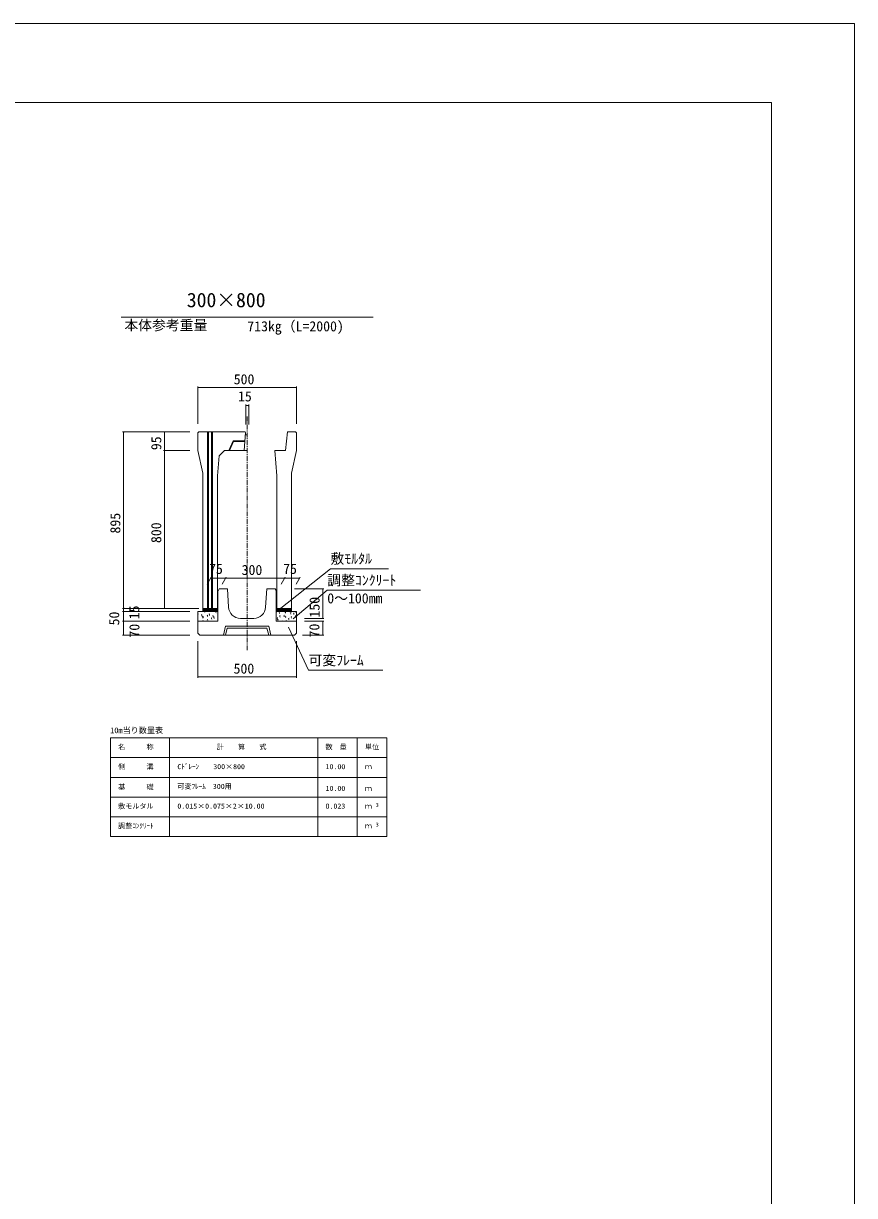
# Model space of a CAD drawing. Units: millimetres on the paper, scale 1:20. Extents: x 2 to 843, y -1 to 593.
# Drawn here: x 632.2 to 842.7, y 296.4 to 593.4 of the extents above; entities that cross this region are included whole.
import ezdxf
from ezdxf.enums import TextEntityAlignment as Align

# ---------------------------------------------------------------- set-up
doc = ezdxf.new("R2010")
doc.units = ezdxf.units.MM
doc.linetypes.add('USER1', pattern=[2, 1.25, -0.25, 0.25, -0.25])
for name, color, linetype, lineweight in [('0_2', 7, 'Continuous', 18), ('D-STR-DIM（寸法）', 7, 'Continuous', 18), ('D-STR-HTXT（旗揚げ）', 4, 'Continuous', 18), ('D-STR-STRn（構造物）', 5, 'Continuous', 18), ('D-STR-TXT（文字）', 7, 'Continuous', 18), ('D-STR（構造物外形線）', 1, 'Continuous', 18), ('D-TTL(外枠）', 2, 'Continuous', 18), ('DEFPOINTS_3', 8, 'Continuous', 18)]:
    doc.layers.add(name, color=color, linetype=linetype, lineweight=lineweight)
doc.styles.add('ＭＳ ゴシック', font='')
doc.styles.get('ＭＳ ゴシック').set_extended_font_data('MS Gothic')

msp = doc.modelspace()

# ---------------------------------------------------------------- linework, layer by layer
at = {"layer": '0_2'}
for p, q in [((676.375, 501.136), (676.525, 501.161)), ((676.525, 501.111), (676.375, 501.136)), ((701.225, 501.161), (701.375, 501.136)), ((701.375, 501.136), (701.225, 501.111)), ((688.488, 496.554), (688.638, 496.579)), ((688.638, 496.529), (688.488, 496.554)), ((689.112, 496.579), (689.262, 496.554)), ((689.262, 496.554), (689.112, 496.529)), ((657.541, 489.747), (657.566, 489.897)), ((657.566, 489.897), (657.591, 489.747)), ((667.901, 489.747), (667.926, 489.897)), ((667.926, 489.897), (667.951, 489.747)), ((667.926, 485.147), (667.901, 485.297)), ((667.901, 484.997), (667.926, 485.147)), ((667.951, 485.297), (667.926, 485.147)), ((667.926, 485.147), (667.951, 484.997)), ((679.631, 452.817), (679.781, 452.842)), ((679.781, 452.792), (679.631, 452.817)), ((683.218, 452.842), (683.368, 452.817)), ((683.368, 452.817), (683.218, 452.792)), ((683.368, 452.817), (683.518, 452.842)), ((683.518, 452.792), (683.368, 452.817)), ((698.231, 452.842), (698.381, 452.817)), ((698.381, 452.817), (698.231, 452.792)), ((698.381, 452.817), (698.531, 452.842)), ((698.531, 452.792), (698.381, 452.817)), ((701.981, 452.842), (702.131, 452.817)), ((702.131, 452.817), (701.981, 452.792)), ((707.999, 449.997), (708.024, 450.147)), ((708.024, 450.147), (708.049, 449.997)), ((657.528, 444.997), (657.553, 445.147)), ((657.553, 444.397), (657.528, 444.547)), ((657.528, 444.247), (657.553, 444.397)), ((657.566, 445.147), (657.541, 445.297)), ((657.553, 445.147), (657.578, 444.997)), ((657.578, 444.547), (657.553, 444.397)), ((657.553, 444.397), (657.578, 444.247)), ((657.591, 445.297), (657.566, 445.147)), ((667.926, 445.147), (667.901, 445.297)), ((667.951, 445.297), (667.926, 445.147)), ((708.024, 442.647), (707.999, 442.797)), ((708.049, 442.797), (708.024, 442.647)), ((657.553, 441.897), (657.528, 442.047)), ((657.528, 441.747), (657.553, 441.897)), ((657.578, 442.047), (657.553, 441.897)), ((657.553, 441.897), (657.578, 441.747)), ((707.999, 441.747), (708.024, 441.897)), ((708.024, 441.897), (708.049, 441.747)), ((657.553, 438.397), (657.528, 438.547)), ((657.578, 438.547), (657.553, 438.397)), ((708.024, 438.397), (707.999, 438.547)), ((708.049, 438.547), (708.024, 438.397)), ((676.337, 427.82), (676.487, 427.845)), ((676.487, 427.795), (676.337, 427.82)), ((701.187, 427.845), (701.337, 427.82)), ((701.337, 427.82), (701.187, 427.795))]:
    msp.add_line(p, q, dxfattribs=at)
at = {"layer": '0_2', "color": 9}
for p, q in [((676.375, 501.136), (676.395, 501.136)), ((701.375, 501.136), (701.355, 501.136)), ((688.488, 496.554), (688.508, 496.554)), ((689.262, 496.554), (689.242, 496.554)), ((657.566, 489.897), (657.566, 489.877)), ((667.926, 489.897), (667.926, 489.877)), ((667.926, 485.147), (667.926, 485.167)), ((667.926, 485.147), (667.926, 485.127)), ((679.631, 452.817), (679.651, 452.817)), ((683.368, 452.817), (683.348, 452.817)), ((683.368, 452.817), (683.388, 452.817)), ((698.381, 452.817), (698.361, 452.817)), ((698.381, 452.817), (698.401, 452.817)), ((702.131, 452.817), (702.111, 452.817)), ((708.024, 450.147), (708.024, 450.127)), ((657.553, 445.147), (657.553, 445.127)), ((657.553, 444.397), (657.553, 444.417)), ((657.553, 444.397), (657.553, 444.377)), ((657.566, 445.147), (657.566, 445.167)), ((667.926, 445.147), (667.926, 445.167)), ((708.024, 442.647), (708.024, 442.667)), ((657.553, 441.897), (657.553, 441.917)), ((657.553, 441.897), (657.553, 441.877)), ((708.024, 441.897), (708.024, 441.877)), ((657.553, 438.397), (657.553, 438.417)), ((708.024, 438.397), (708.024, 438.417)), ((676.337, 427.82), (676.357, 427.82)), ((701.337, 427.82), (701.317, 427.82))]:
    msp.add_line(p, q, dxfattribs=at)
at = {"layer": 'D-STR-DIM（寸法）'}
for p, q in [((676.375, 491.897), (676.375, 501.386)), ((676.395, 501.136), (701.355, 501.136)), ((701.375, 491.897), (701.375, 501.386)), ((688.488, 491.748), (688.488, 496.804)), ((689.242, 496.554), (688.508, 496.554)), ((689.262, 491.748), (689.262, 496.804)), ((674.362, 489.897), (657.316, 489.897)), ((657.566, 489.877), (657.566, 445.167)), ((674.362, 489.897), (667.676, 489.897)), ((667.926, 485.167), (667.926, 489.877)), ((674.362, 485.147), (667.676, 485.147)), ((674.362, 485.147), (667.676, 485.147)), ((667.926, 485.127), (667.926, 445.167)), ((678.754, 451.299), (679.775, 453.067)), ((679.651, 452.817), (683.348, 452.817)), ((682.491, 451.299), (683.512, 453.067)), ((682.491, 451.299), (683.512, 453.067)), ((683.388, 452.817), (698.361, 452.817)), ((697.504, 451.299), (698.525, 453.067)), ((697.504, 451.299), (698.525, 453.067)), ((698.401, 452.817), (702.111, 452.817)), ((701.254, 451.299), (702.275, 453.067)), ((700.849, 450.147), (708.274, 450.147)), ((708.024, 450.127), (708.024, 442.667)), ((676.603, 445.147), (657.303, 445.147)), ((674.337, 444.397), (657.303, 444.397)), ((674.337, 444.397), (657.303, 444.397)), ((675.599, 445.147), (657.316, 445.147)), ((657.553, 445.127), (657.553, 444.417)), ((657.553, 444.377), (657.553, 441.917)), ((675.599, 445.147), (667.676, 445.147)), ((703.337, 442.647), (708.274, 442.647)), ((674.337, 441.897), (657.303, 441.897)), ((674.337, 441.897), (657.303, 441.897)), ((657.553, 441.877), (657.553, 438.417)), ((703.337, 441.897), (708.274, 441.897)), ((708.024, 441.877), (708.024, 438.417)), ((674.337, 438.397), (657.303, 438.397)), ((676.337, 436.897), (676.337, 427.57)), ((701.337, 436.897), (701.337, 427.57)), ((702.837, 438.397), (708.274, 438.397)), ((676.357, 427.82), (701.317, 427.82))]:
    msp.add_line(p, q, dxfattribs=at)
at = {"layer": 'D-STR-HTXT（旗揚げ）'}
for p, q in [((656.945, 518.934), (720.729, 518.934)), ((696.927, 444.861), (709.962, 455.229)), ((724.623, 455.229), (709.962, 455.229)), ((700.498, 442.502), (709.143, 449.766)), ((732.742, 449.766), (709.143, 449.766)), ((699.306, 440.397), (704.39, 429.486)), ((723.253, 429.486), (704.39, 429.486)), ((654.222, 412.349), (724.222, 412.349)), ((654.222, 387.349), (654.222, 412.349)), ((669.222, 387.349), (669.222, 412.349)), ((706.722, 387.349), (706.722, 412.349)), ((716.722, 396.349), (716.722, 412.349)), ((716.722, 387.349), (716.722, 412.349)), ((724.222, 387.349), (724.222, 412.349)), ((654.222, 407.349), (724.222, 407.349)), ((654.222, 402.349), (724.222, 402.349)), ((654.222, 397.349), (724.222, 397.349)), ((654.222, 392.349), (724.222, 392.349)), ((654.222, 387.349), (724.222, 387.349))]:
    msp.add_line(p, q, dxfattribs=at)
at = {"layer": 'D-STR-STRn（構造物）', "color": 7, "linetype": 'USER1'}
msp.add_line((688.837, 493.765), (688.837, 434.56), dxfattribs=at)
at = {"layer": 'D-STR-STRn（構造物）'}
for p, q in [((676.337, 444.397), (681.462, 444.397)), ((676.337, 444.397), (676.337, 441.897)), ((676.345, 443.886), (676.485, 443.94)), ((676.345, 443.886), (676.445, 443.819)), ((676.405, 443.542), (676.446, 443.663)), ((677.304, 443.506), (677.401, 443.621)), ((677.304, 443.506), (677.424, 443.495)), ((677.385, 443.217), (677.362, 443.342)), ((677.539, 443.081), (677.679, 443.135)), ((677.539, 443.081), (677.639, 443.014)), ((677.599, 444.397), (677.599, 445.147)), ((677.599, 445.109), (677.638, 445.147)), ((677.599, 444.932), (677.815, 445.147)), ((677.599, 444.755), (677.992, 445.147)), ((677.599, 444.578), (678.169, 445.147)), ((677.599, 444.402), (678.345, 445.147)), ((677.599, 442.737), (677.64, 442.858)), ((677.603, 442.989), (677.759, 443.152)), ((677.603, 442.99), (677.781, 442.962)), ((677.739, 442.739), (677.716, 442.929)), ((677.772, 444.397), (678.522, 445.147)), ((677.949, 444.397), (678.699, 445.147)), ((678.086, 444.187), (678.126, 444.308)), ((678.126, 444.397), (678.876, 445.147)), ((678.302, 444.397), (679.052, 445.147)), ((678.479, 444.397), (679.229, 445.147)), ((678.656, 444.397), (679.406, 445.147)), ((678.739, 443.38), (678.835, 443.495)), ((678.739, 443.38), (678.858, 443.37)), ((678.82, 443.091), (678.797, 443.217)), ((678.833, 444.397), (679.583, 445.147)), ((679.01, 444.397), (679.76, 445.147)), ((679.186, 444.397), (679.936, 445.147)), ((679.219, 443.726), (679.36, 443.78)), ((679.22, 443.726), (679.319, 443.659)), ((679.28, 443.382), (679.32, 443.503)), ((679.363, 444.397), (680.113, 445.147)), ((679.54, 444.397), (680.29, 445.147)), ((679.717, 444.397), (680.467, 445.147)), ((679.737, 442.658), (679.893, 442.821)), ((679.737, 442.658), (679.915, 442.631)), ((679.873, 442.408), (679.851, 442.598)), ((679.893, 444.397), (680.643, 445.147)), ((680.07, 444.397), (680.82, 445.147)), ((680.173, 443.255), (680.27, 443.37)), ((680.173, 443.255), (680.293, 443.244)), ((680.254, 442.966), (680.231, 443.091)), ((680.247, 444.397), (680.997, 445.147)), ((680.413, 442.921), (680.553, 442.975)), ((680.413, 442.921), (680.513, 442.854)), ((680.424, 444.397), (681.174, 445.147)), ((680.473, 442.577), (680.514, 442.697)), ((680.6, 444.397), (681.35, 445.147)), ((680.777, 444.397), (681.462, 445.082)), ((680.9, 444.371), (680.968, 444.397)), ((680.9, 444.371), (681, 444.304)), ((680.954, 444.397), (681.462, 444.905)), ((680.96, 444.027), (681.001, 444.148)), ((681.131, 444.397), (681.462, 444.728)), ((681.308, 444.397), (681.462, 444.552)), ((681.411, 444.345), (681.401, 444.397)), ((696.212, 444.983), (696.377, 445.147)), ((696.212, 444.806), (696.553, 445.147)), ((696.212, 444.629), (696.73, 445.147)), ((696.212, 444.452), (696.907, 445.147)), ((701.337, 444.397), (696.212, 444.397)), ((696.334, 444.397), (697.084, 445.147)), ((696.419, 444.318), (696.409, 444.397)), ((696.465, 442.765), (696.605, 442.819)), ((696.465, 442.765), (696.565, 442.698)), ((696.51, 444.397), (697.26, 445.147)), ((696.525, 442.421), (696.566, 442.542)), ((696.687, 444.397), (697.437, 445.147)), ((696.864, 444.397), (697.614, 445.147)), ((696.952, 444.215), (697.092, 444.269)), ((696.952, 444.216), (697.051, 444.148)), ((697.012, 443.871), (697.052, 443.992)), ((697.041, 444.397), (697.791, 445.147)), ((697.11, 443.253), (697.207, 443.368)), ((697.11, 443.253), (697.23, 443.243)), ((697.191, 442.964), (697.168, 443.09)), ((697.217, 444.397), (697.967, 445.147)), ((697.394, 444.397), (698.144, 445.147)), ((697.571, 444.397), (698.321, 445.147)), ((697.748, 444.397), (698.498, 445.147)), ((697.925, 444.397), (698.675, 445.147)), ((698.101, 444.397), (698.851, 445.147)), ((698.145, 443.41), (698.286, 443.464)), ((698.146, 443.41), (698.245, 443.343)), ((698.206, 443.066), (698.246, 443.187)), ((698.278, 444.397), (699.028, 445.147)), ((698.348, 444.343), (698.338, 444.397)), ((698.417, 444.238), (698.571, 444.397)), ((698.417, 444.238), (698.595, 444.21)), ((698.455, 444.397), (699.205, 445.147)), ((698.553, 443.987), (698.531, 444.177)), ((698.545, 443.128), (698.641, 443.243)), ((698.545, 443.128), (698.664, 443.117)), ((698.625, 442.839), (698.602, 442.964)), ((698.632, 444.397), (699.382, 445.147)), ((698.808, 444.397), (699.558, 445.147)), ((698.985, 444.397), (699.735, 445.147)), ((699.162, 444.397), (699.912, 445.147)), ((699.339, 444.397), (700.074, 445.133)), ((699.339, 442.605), (699.479, 442.659)), ((699.339, 442.605), (699.439, 442.538)), ((699.516, 444.397), (700.074, 444.956)), ((699.692, 444.397), (700.074, 444.779)), ((699.782, 444.218), (699.759, 444.343)), ((699.826, 444.055), (699.966, 444.109)), ((699.826, 444.055), (699.926, 443.988)), ((699.869, 444.397), (700.074, 444.602)), ((699.886, 443.711), (699.927, 443.832)), ((699.979, 443.002), (700.076, 443.117)), ((699.979, 443.002), (700.099, 442.992)), ((700.06, 442.713), (700.037, 442.839)), ((700.046, 444.397), (700.074, 444.426)), ((700.074, 444.397), (700.074, 445.147)), ((700.552, 443.907), (700.708, 444.069)), ((700.552, 443.907), (700.73, 443.879)), ((700.688, 443.656), (700.665, 443.846)), ((701.02, 443.25), (701.16, 443.304)), ((701.02, 443.25), (701.119, 443.183)), ((701.08, 442.906), (701.12, 443.026)), ((701.136, 444.381), (701.15, 444.397)), ((701.136, 444.381), (701.256, 444.371)), ((701.217, 444.092), (701.194, 444.217)), ((701.337, 444.397), (701.337, 441.897)), ((677.582, 442.001), (677.678, 442.116)), ((677.582, 442.002), (677.701, 441.991)), ((678.733, 442.276), (678.873, 442.33)), ((678.733, 442.276), (678.832, 442.209)), ((678.793, 441.932), (678.834, 442.052)), ((679.034, 441.897), (679.113, 441.991)), ((696.548, 442.289), (696.704, 442.452)), ((696.548, 442.289), (696.726, 442.262)), ((696.684, 442.039), (696.662, 442.229)), ((697.659, 441.96), (697.799, 442.014)), ((697.659, 441.96), (697.752, 441.897)), ((698.683, 441.958), (698.838, 442.121)), ((698.683, 441.958), (698.86, 441.931)), ((698.796, 441.897), (698.796, 441.898)), ((699.399, 442.261), (699.44, 442.381))]:
    msp.add_line(p, q, dxfattribs=at)
at = {"layer": 'D-STR-TXT（文字）', "color": 5}
for p, q in [((681.349, 445.147), (681.462, 445.147)), ((696.349, 445.147), (696.212, 445.147))]:
    msp.add_line(p, q, dxfattribs=at)
at = {"layer": 'D-STR（構造物外形線）'}
for p, q in [((676.349, 489.647), (676.599, 489.897)), ((676.349, 489.647), (676.349, 485.147)), ((688.324, 489.897), (676.599, 489.897)), ((678.849, 445.147), (678.849, 489.897)), ((679.099, 489.897), (679.099, 445.147)), ((679.849, 489.897), (679.849, 445.147)), ((680.099, 445.147), (680.099, 489.897)), ((685.299, 487.647), (684.199, 485.147)), ((685.397, 487.497), (684.363, 485.147)), ((688.297, 487.647), (685.299, 487.647)), ((688.285, 487.497), (685.397, 487.497)), ((688.463, 489.748), (688.099, 485.147)), ((688.324, 489.897), (688.463, 489.748)), ((688.415, 489.147), (688.837, 489.147)), ((698.587, 485.147), (699.087, 489.897)), ((699.087, 489.897), (701.099, 489.897)), ((701.099, 489.897), (701.349, 489.647)), ((701.349, 489.647), (701.349, 485.147)), ((676.349, 485.147), (677.599, 479.433)), ((683.099, 485.147), (681.749, 483.797)), ((688.837, 485.147), (683.099, 485.147)), ((695.829, 485.145), (696.337, 478.797)), ((698.587, 485.147), (695.862, 485.147)), ((701.349, 485.147), (700.099, 479.433)), ((681.749, 483.797), (681.349, 478.797)), ((677.599, 479.433), (677.599, 445.147)), ((681.349, 478.797), (681.349, 445.147)), ((696.349, 478.797), (696.349, 445.147)), ((700.099, 479.433), (700.099, 445.147)), ((681.462, 449.647), (681.462, 441.897)), ((681.731, 450.147), (681.481, 449.647)), ((681.731, 450.147), (683.856, 450.147)), ((681.731, 450.147), (683.856, 450.147)), ((683.856, 450.147), (684.157, 445.455)), ((693.856, 450.147), (693.542, 445.448)), ((695.981, 450.147), (693.856, 450.147)), ((695.981, 450.147), (696.212, 449.685)), ((696.212, 449.685), (696.212, 441.897)), ((681.349, 445.147), (677.599, 445.147)), ((687.15, 442.648), (690.549, 442.647)), ((700.099, 445.147), (696.349, 445.147)), ((676.337, 438.897), (676.337, 441.897)), ((676.337, 441.897), (681.462, 441.897)), ((682.837, 438.397), (683.337, 440.647)), ((683.337, 440.647), (694.337, 440.647)), ((683.337, 438.397), (683.837, 440.147)), ((683.837, 440.147), (693.837, 440.147)), ((693.837, 440.147), (694.337, 438.397)), ((694.837, 438.397), (694.337, 440.647)), ((701.337, 441.897), (696.212, 441.897)), ((701.337, 441.897), (701.337, 438.897)), ((676.837, 438.397), (676.337, 438.897)), ((700.837, 438.397), (676.837, 438.397)), ((700.837, 438.397), (676.837, 438.397)), ((701.337, 438.897), (700.837, 438.397))]:
    msp.add_line(p, q, dxfattribs=at)
for centre, start, end in [((687.15, 445.648), 183.67103, 269.99614), ((690.549, 445.647), 269.99614, 356.18575)]:
    msp.add_arc(centre, 3, start, end, dxfattribs=at)
at = {"layer": 'D-TTL(外枠）'}
for p in [(26.671, 573.392), (821.671, 19.392)]:
    msp.add_line(p, (821.671, 573.392), dxfattribs=at)
at = {"layer": 'DEFPOINTS_3'}
for p in [(1.671, 593.392), (842.671, -0.608)]:
    msp.add_line(p, (842.671, 593.392), dxfattribs=at)

# ---------------------------------------------------------------- texts
at = {"layer": 'D-STR-STRn（構造物）', "color": 7, "style": 'ＭＳ ゴシック'}
for s, p in [('500', (685.455, 501.186)), ('15', (686.533, 496.852)), ('75', (679.216, 453.142)), ('300', (687.454, 452.867)), ('75', (697.973, 453.142)), ('500', (685.417, 427.87))]:
    msp.add_text(s, height=2.566, dxfattribs=at).set_placement(p, align=Align.BOTTOM_LEFT)
for s, p in [('95', (667.876, 485.266)), ('895', (657.516, 464.147)), ('800', (667.876, 461.727)), ('15', (662.321, 442.4)), ('150', (707.974, 442.853)), ('50', (657.228, 440.864)), ('70', (662.343, 437.773)), ('70', (707.915, 437.82))]:
    msp.add_text(s, height=2.566, rotation=90, dxfattribs=at).set_placement(p, align=Align.BOTTOM_LEFT)
at = {"layer": 'D-STR-TXT（文字）', "style": 'ＭＳ ゴシック'}
for s, height, p in [('300×800', 3.666, (673.571, 520.383)), ('本体参考重量', 2.566, (657.776, 514.868)), ('713kg（L=2000)', 2.566, (688.896, 514.604)), ('敷ﾓﾙﾀﾙ', 2.566, (709.962, 455.729)), ('調整ｺﾝｸﾘｰﾄ', 2.566, (709.143, 450.266)), ('0～100mm', 2.566, (709.143, 445.675)), ('可変ﾌﾚｰﾑ', 2.566, (704.39, 429.986)), ('10m当り数量表', 1.466, (654.167, 413.112)), ('名\u3000\u3000\u3000称', 1.283, (656.183, 409.051)), ('計\u3000\u3000算\u3000\u3000式', 1.283, (681.187, 409.051)), ('数\u3000量', 1.283, (708.683, 409.051)), ('単位', 1.283, (718.683, 409.051)), ('側\u3000\u3000\u3000溝', 1.283, (656.183, 404.051)), ('Cﾄﾞﾚｰﾝ\u3000\u3000300×800', 1.283, (671.183, 404.051)), ('10.00', 1.283, (708.697, 404.051)), ('ｍ', 1.283, (718.683, 404.051)), ('基\u3000\u3000\u3000礎', 1.283, (656.183, 398.918)), ('可変ﾌﾚｰﾑ\u3000300用', 1.283, (671.183, 399.051)), ('10.00', 1.283, (708.697, 398.551)), ('ｍ', 1.283, (718.683, 398.551)), ('敷モルタル', 1.283, (656.183, 394.051)), ('0.015×0.075×2×10.00', 1.283, (671.183, 394.051)), ('0.023', 1.283, (708.697, 394.051)), ('ｍ', 1.283, (718.683, 394.051)), ('3', 1.026, (721.385, 394.553)), ('調整ｺﾝｸﾘｰﾄ', 1.283, (656.183, 389.051)), ('ｍ', 1.283, (718.683, 389.051)), ('3', 1.026, (721.385, 389.553))]:
    msp.add_text(s, height=height, dxfattribs=at).set_placement(p, align=Align.BOTTOM_LEFT)

doc.saveas('drawing.dxf')
